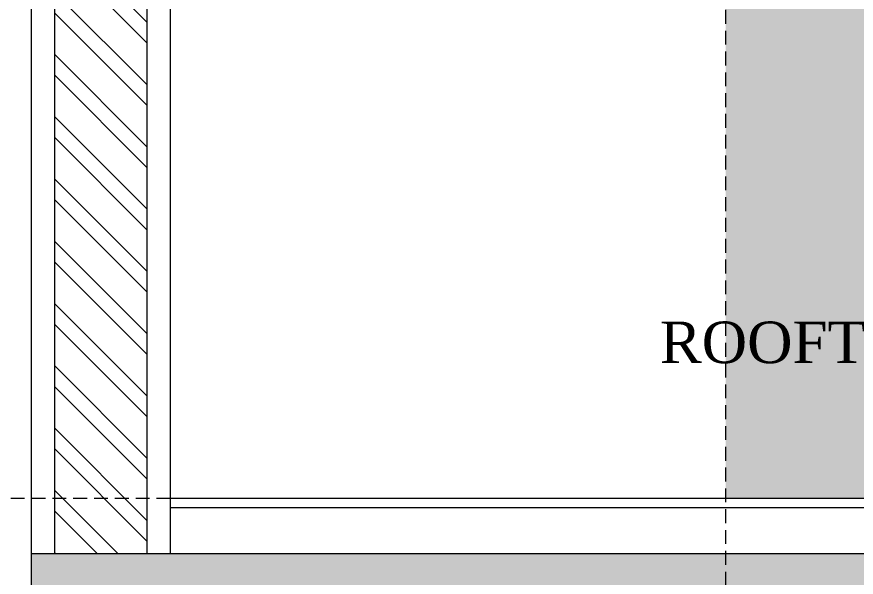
# Model space of a CAD drawing. Header units: millimetres. Extents: x 7371 to 278338, y -43753 to 35464.
# Drawn here: x 275662 to 276569, y -5580 to -4974 of the extents above; entities that cross this region are included whole.
import ezdxf

# ---------------------------------------------------------------- set-up
doc = ezdxf.new("R2010")
doc.units = ezdxf.units.MM
doc.header["$MEASUREMENT"] = 0
doc.linetypes.add('CENTER', pattern=[50.8, 31.75, -6.35, 6.35, -6.35])
doc.linetypes.add('HIDDEN2', pattern=[0.1875, 0.125, -0.0625])
for name, color, linetype, lineweight in [('28-Arsiran', 252, 'Continuous', 5), ('8', 8, 'Continuous', 5), ('Arsir', 251, 'Continuous', 5), ('AS', 8, 'HIDDEN2', 5), ('DIM', 1, 'Continuous', 5), ('DINDING', 1, 'Continuous', 20), ('PIPA AIR BERSIH', 5, 'CENTER', 5)]:
    doc.layers.add(name, color=color, linetype=linetype, lineweight=lineweight)
doc.layers.add('TEXT', color=4, linetype='Continuous')
doc.styles.add('style1', font='times.ttf', dxfattribs={"height": 0.15})

# ---------------------------------------------------------------- blocks, each defined once
blk = doc.blocks.new('dsdsdsdsd')
h = blk.add_hatch()
h.set_pattern_fill('DOTS', color=8, scale=0.05)
h.set_pattern_definition([(0, (127803.66642, -997.38924), (0.0396875, 0.079375), [0, -0.079375])])
h.paths.add_polyline_path([(127667.0922, -891.4151), (127673.0087, -891.4151), (127673.0087, -901.4151), (127669.0923, -901.4151), (127669.0923, -898.5791), (127668.7323, -898.5713), (127668.7388, -898.2696), (127668.7172, -898.2457), (127667.4822, -898.2457), (127667.3972, -898.2026), (127667.3972, -897.7408), (127667.9277, -897.6568), (127667.9202, -897.609), (127667.3972, -897.6902), (127667.4012, -897.5656), (127667.5596, -897.5314), (127667.5569, -897.5132), (127667.374, -897.5413), (127667.251, -897.5495), (127667.2549, -898.5614), (127667.2356, -898.5719), (127667.0922, -898.5791)])
at = {"layer": '28-Arsiran'}
h = blk.add_hatch(dxfattribs=at)
h.set_pattern_fill('ANSI32', color=256, scale=0.016667, angle=90)
h.set_pattern_definition([(135, (127745.30709, -1052.6009), (-0.1122532, -0.1122532), []), (135, (127745.30709, -1052.52606), (-0.1122532, -0.1122532), [])])
h.paths.add_polyline_path([(127666.6756, -889.927), (127667.0089, -889.927), (127667.0089, -901.6151), (127666.6756, -901.6151)])
at = {"layer": 'DIM', "true_color": 0x636466}
h = blk.add_hatch(dxfattribs=at)
h.set_pattern_fill('AR-CONC', color=251, scale=0.000666667, angle=45)
h.set_pattern_definition([(95, (127745.30709, -1052.6009), (0.093396434, 0.07836892), [0.0127, -0.1397]), (40, (127745.30709, -1052.6009), (-0.10667897, 0.07345115), [0.01016, -0.11176039]), (145.451445, (127745.31487, -1052.59437), (-0.01328253, 0.15182007), [0.01079334, -0.11872683]), (91.1842, (127745.28314, -1052.57695), (0.14760683, 0.10796894), [0.01905, -0.20955]), (141.63556, (127745.29544, -1052.56795), (-0.00472441, 0.22855118), [0.01619002, -0.1780904]), (36.18415, (127745.28314, -1052.57695), (-0.00472441, 0.22855118), [0.01523998, -0.16763982]), (66, (127745.3011, -1052.57096), (0.119679986, 0.02326343), [0.0127, -0.1397]), (11, (127745.3011, -1052.57096), (-0.05769328, 0.1159608), [0.01016, -0.11176]), (116.451445, (127745.31107, -1052.56902), (0.0619867, 0.13922423), [0.01079334, -0.118726625]), (82.5, (127745.30709, -1052.600897), (-0.038403646, 0.041315609), [0, -0.110405333, 0, -0.113453333, 0, -0.112183333]), (52.5, (127745.30709, -1052.6009), (-0.015726485, 0.078724667), [0, -0.064685333, 0, -0.107865333, 0, -0.042756667]), (12.5, (127745.280387, -1052.6276), (0.066618575, 0.061217464), [0, -0.042333333, 0, -0.13208, 0, -0.17526]), (2.5, (127745.26841, -1052.63957), (0.057842603, 0.08181493), [0, -0.055033333, 0, -0.087714667, 0, -0.12446])])
h.paths.add_polyline_path([(127667.0922, -903.0817), (127667.0922, -902.0151), (127673.0087, -902.0151), (127673.0087, -903.0817), (127673.5087, -903.0817), (127673.5087, -901.6151), (127666.5922, -901.6151), (127666.5922, -903.0817)])
for p, q in [((127673.0087, -901.4151), (127667.0922, -901.4151)), ((127673.5087, -901.6151), (127666.5922, -901.6151)), ((127666.5922, -903.0817), (127666.5922, -901.6151))]:
    blk.add_line(p, q)
at = {"layer": '8'}
for p, q in [((127666.6756, -901.6151), (127666.6756, -889.927)), ((127667.0089, -901.6151), (127667.0089, -889.927))]:
    blk.add_line(p, q, dxfattribs=at)
at = {"layer": 'Arsir'}
blk.add_line((127673.0087, -901.4484), (127667.0922, -901.4484), dxfattribs=at)
at = {"layer": 'AS', "ltscale": 0.4}
blk.add_line((127667.0922, -901.4151), (127665.6893, -901.4151), dxfattribs=at)
blk.add_lwpolyline([(127669.0923, -898.6791), (127669.0923, -903.2181)], dxfattribs=at)
at = {"layer": 'DINDING'}
for p, q in [((127666.5922, -901.6151), (127666.5922, -889.927)), ((127667.0922, -901.6151), (127667.0922, -889.927))]:
    blk.add_line(p, q, dxfattribs=at)
at = {"layer": 'TEXT', "insert": (127670.3722, -900.9789), "char_height": 0.15, "width": 3.201421, "attachment_point": 5, "style": 'style1'}
blk.add_mtext('\\A1;ROOFTOP BATHROOM PLAN\\P\\pxt3;FL +10.38', dxfattribs=at)

msp = doc.modelspace()

# ---------------------------------------------------------------- block references
at = {"layer": 'PIPA AIR BERSIH', "xscale": 300.0000059255024, "yscale": 300.0000059255024, "zscale": 300.0000059255024}
msp.add_blockref('dsdsdsdsd', (-38024300.49, 264929.84), dxfattribs=at)

doc.saveas('drawing.dxf')
